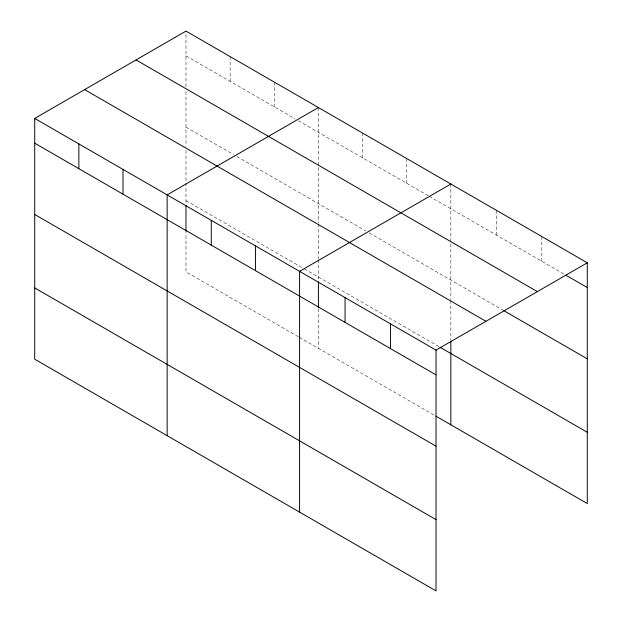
<?xml version="1.0" encoding="UTF-8"?>
<svg xmlns="http://www.w3.org/2000/svg" width="622" height="622" viewBox="0 0 622 622"><rect width="100%" height="100%" fill="white"/><g stroke="black" fill="none" stroke-linecap="round" stroke-linejoin="round"><path stroke-width="0.47" stroke-dasharray="3.11 2.33" d="M185.978 86.683L185.978 31.1M185.978 55.856L295.092 118.856M298.42 120.777L428.356 195.798M429.188 196.272L564.963 274.66M185.978 127.145L233.452 154.551M236.788 156.48L365.884 231.011M369.219 232.939L502.941 310.137M185.978 200.587L303.419 268.393M304.251 268.875L439.179 346.773M298.42 336.79L185.978 271.876L185.978 232.379M299.252 337.272L435.019 415.651M541.809 236.539L541.809 261.294M496.325 210.275L496.325 235.038M450.841 184.019L450.841 299.392M450.841 300.356L450.841 339.977M406.702 158.532L406.702 183.288M362.556 133.046L362.556 157.801M318.41 107.559L318.41 222.933M318.41 223.897L318.41 258.69M318.41 259.654L318.41 280.903M318.41 308.839L318.41 348.336M274.263 82.073L274.263 106.829M230.124 56.586L230.124 81.342M185.978 91.504L185.978 146.473M185.978 150.337L185.978 203.48"/><path stroke-width="0.93" d="M34.715 118.437L436.022 350.124L436.022 590.9L34.715 359.205L34.715 118.437L185.978 31.1L587.285 262.795L587.285 503.563L435.851 416.134M318.41 107.559L167.147 194.896L167.147 435.664M450.841 184.019L299.579 271.347L299.579 512.124M436.022 350.124L587.285 262.795M565.787 275.142L587.285 287.551M136.062 59.922L537.369 291.617M503.766 310.619L587.285 358.84M84.631 89.615L485.938 321.31M440.018 347.255L587.285 432.282M34.715 143.192L436.022 374.887M34.715 214.473L436.022 446.168M34.715 287.924L436.022 519.619M450.841 340.942L450.841 424.787M390.538 323.868L390.538 348.631M345.055 297.611L345.055 322.367M318.41 281.867L318.41 307.874M255.432 245.861L255.432 270.624M211.286 220.375L211.286 245.138M185.978 205.408L185.978 231.415M123 169.409L123 194.165M78.854 143.923L78.854 168.679"/></g></svg>
